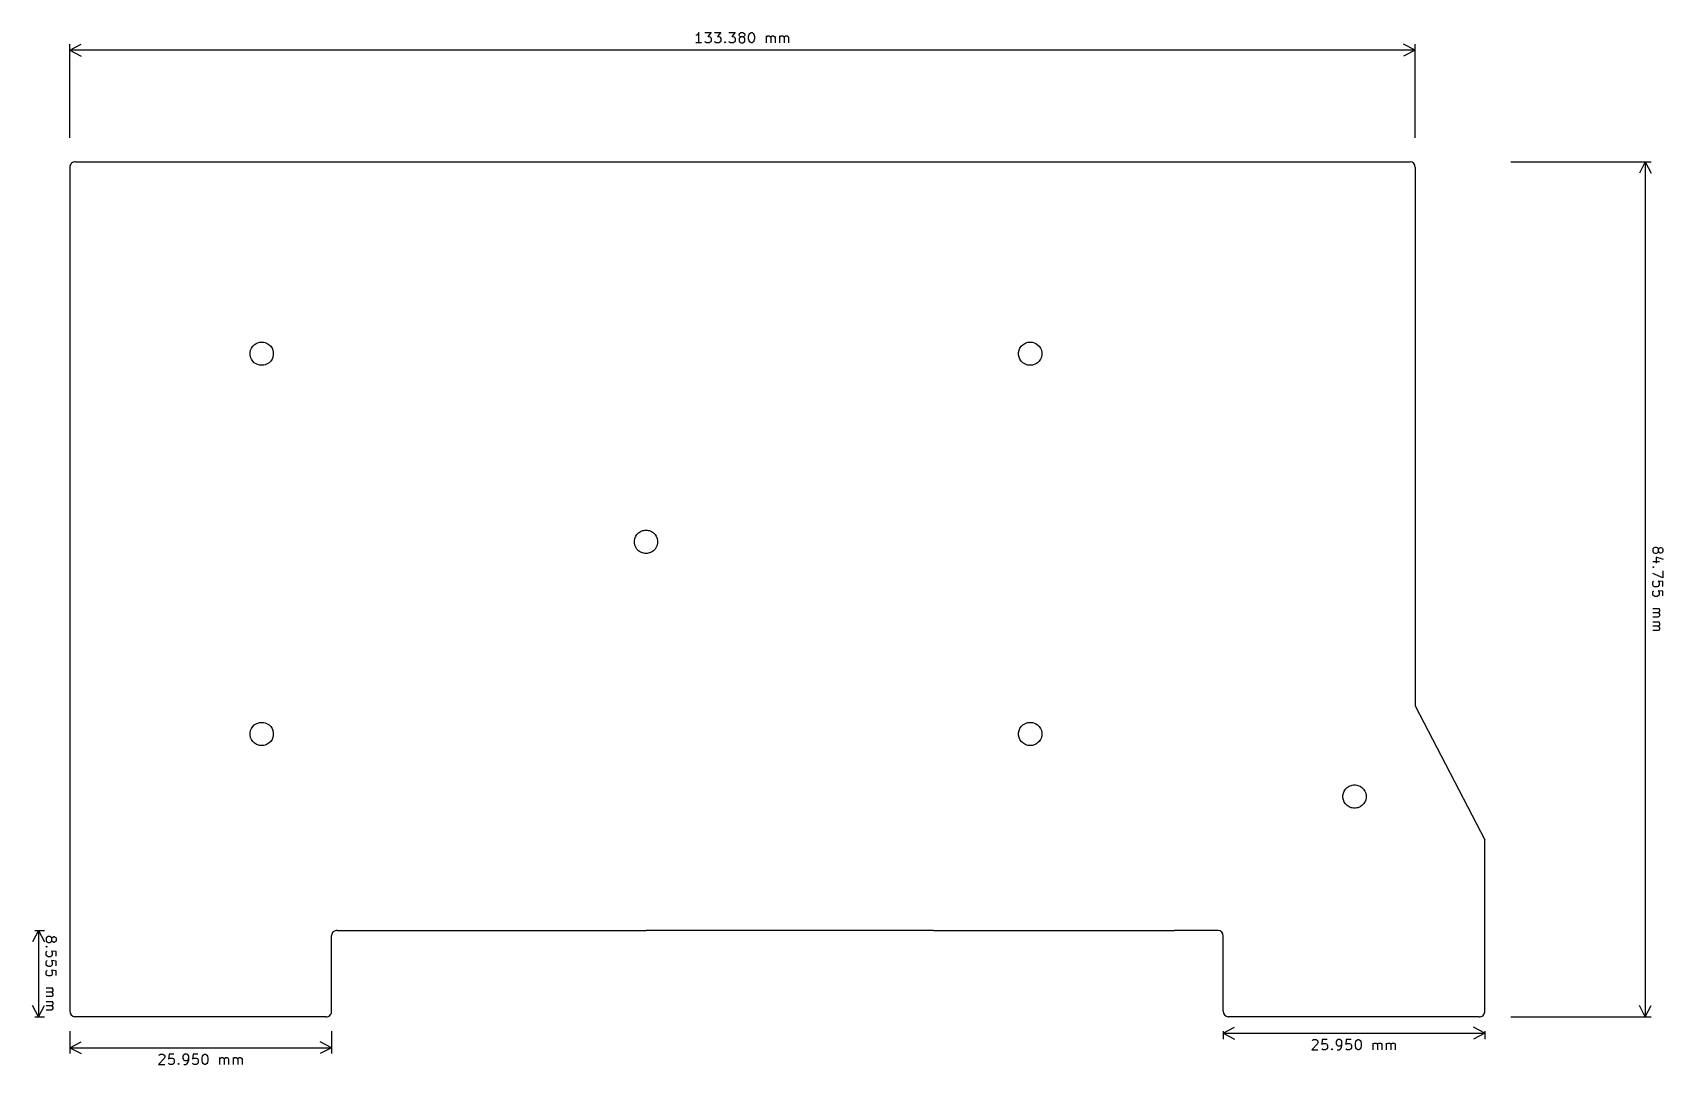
# Model space of a CAD drawing. Extents: x -0.48 to 5.89, y -3.9 to 0.13.
import ezdxf

# ---------------------------------------------------------------- set-up
doc = ezdxf.new("R2010")
doc.units = 0
doc.header["$MEASUREMENT"] = 0
doc.layers.add('BLACK', color=7, linetype='CONTINUOUS')

msp = doc.modelspace()

# ---------------------------------------------------------------- linework, layer by layer
at = {"layer": 'BLACK', "linetype": 'CONTINUOUS'}
for p, q in [((-0.3299, -0.2835), (-0.3299, 0.0814)), ((-0.3299, 0.0583), (-0.2856, 0.0814)), ((2.1176, 0.1177), (2.1138, 0.1158)), ((2.1363, 0.0877), (2.1138, 0.0877)), ((2.1213, 0.1214), (2.1176, 0.1177)), ((2.1251, 0.1271), (2.1213, 0.1214)), ((2.1251, 0.0877), (2.1251, 0.1271)), ((2.1494, 0.1271), (2.1738, 0.1271)), ((2.1513, 0.0896), (2.1494, 0.0915)), ((2.1551, 0.0877), (2.1513, 0.0896)), ((2.1663, 0.0877), (2.1551, 0.0877)), ((2.1738, 0.1271), (2.1607, 0.1121)), ((2.1607, 0.1121), (2.1663, 0.1121)), ((2.1663, 0.1121), (2.1701, 0.1102)), ((2.1701, 0.0896), (2.1663, 0.0877)), ((2.1701, 0.1102), (2.1719, 0.1083)), ((2.1719, 0.0915), (2.1701, 0.0896)), ((2.1719, 0.1083), (2.1738, 0.1046)), ((2.1738, 0.0952), (2.1719, 0.0915)), ((2.1738, 0.1046), (2.1738, 0.0952)), ((2.1869, 0.1271), (2.2113, 0.1271)), ((2.1888, 0.0896), (2.1869, 0.0915)), ((2.1926, 0.0877), (2.1888, 0.0896)), ((2.2038, 0.0877), (2.1926, 0.0877)), ((2.2113, 0.1271), (2.1982, 0.1121)), ((2.1982, 0.1121), (2.2038, 0.1121)), ((2.2038, 0.1121), (2.2076, 0.1102)), ((2.2076, 0.0896), (2.2038, 0.0877)), ((2.2076, 0.1102), (2.2094, 0.1083)), ((2.2094, 0.0915), (2.2076, 0.0896)), ((2.2094, 0.1083), (2.2113, 0.1046)), ((2.2113, 0.0952), (2.2094, 0.0915)), ((2.2113, 0.1046), (2.2113, 0.0952)), ((2.2263, 0.0896), (2.2282, 0.0915)), ((2.2282, 0.0877), (2.2263, 0.0896)), ((2.2282, 0.0915), (2.23, 0.0896)), ((2.2282, 0.0915), (2.2282, 0.0877)), ((2.23, 0.0896), (2.2282, 0.0877)), ((2.2432, 0.1271), (2.2675, 0.1271)), ((2.245, 0.0896), (2.2432, 0.0915)), ((2.2488, 0.0877), (2.245, 0.0896)), ((2.2601, 0.0877), (2.2488, 0.0877)), ((2.2675, 0.1271), (2.2544, 0.1121)), ((2.2544, 0.1121), (2.2601, 0.1121)), ((2.2601, 0.1121), (2.2638, 0.1102)), ((2.2638, 0.0896), (2.2601, 0.0877)), ((2.2638, 0.1102), (2.2657, 0.1083)), ((2.2657, 0.0915), (2.2638, 0.0896)), ((2.2657, 0.1083), (2.2675, 0.1046)), ((2.2675, 0.0952), (2.2657, 0.0915)), ((2.2675, 0.1046), (2.2675, 0.0952)), ((2.2826, 0.1196), (2.2844, 0.1233)), ((2.2826, 0.1177), (2.2826, 0.1196)), ((2.2844, 0.1139), (2.2826, 0.1177)), ((2.2844, 0.1064), (2.2826, 0.1027)), ((2.2826, 0.1027), (2.2826, 0.0952)), ((2.2826, 0.0952), (2.2844, 0.0915)), ((2.2844, 0.1233), (2.2863, 0.1252)), ((2.2863, 0.1121), (2.2844, 0.1139)), ((2.2863, 0.1083), (2.2844, 0.1064)), ((2.2844, 0.0915), (2.2863, 0.0896)), ((2.2863, 0.1252), (2.29, 0.1271)), ((2.29, 0.1102), (2.2863, 0.1121)), ((2.29, 0.1102), (2.2863, 0.1083)), ((2.2863, 0.0896), (2.29, 0.0877)), ((2.29, 0.1271), (2.2975, 0.1271)), ((2.2975, 0.1102), (2.29, 0.1102)), ((2.29, 0.0877), (2.2975, 0.0877)), ((2.2975, 0.1271), (2.3013, 0.1252)), ((2.3013, 0.1121), (2.2975, 0.1102)), ((2.3013, 0.1083), (2.2975, 0.1102)), ((2.2975, 0.0877), (2.3013, 0.0896)), ((2.3013, 0.1252), (2.3032, 0.1233)), ((2.3032, 0.1139), (2.3013, 0.1121)), ((2.3032, 0.1064), (2.3013, 0.1083)), ((2.3013, 0.0896), (2.3032, 0.0915)), ((2.3032, 0.1233), (2.305, 0.1196)), ((2.305, 0.1177), (2.3032, 0.1139)), ((2.305, 0.1027), (2.3032, 0.1064)), ((2.3032, 0.0915), (2.305, 0.0952)), ((2.305, 0.1196), (2.305, 0.1177)), ((2.305, 0.0952), (2.305, 0.1027)), ((2.32, 0.1121), (2.3219, 0.1196)), ((2.32, 0.1027), (2.32, 0.1121)), ((2.3219, 0.0952), (2.32, 0.1027)), ((2.3219, 0.1196), (2.3238, 0.1233)), ((2.3238, 0.0915), (2.3219, 0.0952)), ((2.3238, 0.1233), (2.3257, 0.1252)), ((2.3257, 0.0896), (2.3238, 0.0915)), ((2.3257, 0.1252), (2.3294, 0.1271)), ((2.3294, 0.0877), (2.3257, 0.0896)), ((2.3294, 0.1271), (2.3332, 0.1271)), ((2.3332, 0.0877), (2.3294, 0.0877)), ((2.3332, 0.1271), (2.3369, 0.1252)), ((2.3369, 0.0896), (2.3332, 0.0877)), ((2.3369, 0.1252), (2.3388, 0.1233)), ((2.3388, 0.0915), (2.3369, 0.0896)), ((2.3388, 0.1233), (2.3407, 0.1196)), ((2.3407, 0.0952), (2.3388, 0.0915)), ((2.3407, 0.1196), (2.3425, 0.1121)), ((2.3425, 0.1027), (2.3407, 0.0952)), ((2.3425, 0.1121), (2.3425, 0.1027)), ((2.3894, 0.0877), (2.3894, 0.1139)), ((2.3894, 0.1102), (2.3913, 0.1121)), ((2.3913, 0.1121), (2.395, 0.1139)), ((2.395, 0.1139), (2.4007, 0.1139)), ((2.4007, 0.1139), (2.4044, 0.1121)), ((2.4044, 0.1121), (2.4063, 0.1083)), ((2.4063, 0.1083), (2.4082, 0.1121)), ((2.4063, 0.1083), (2.4063, 0.0877)), ((2.4082, 0.1121), (2.4119, 0.1139)), ((2.4119, 0.1139), (2.4175, 0.1139)), ((2.4175, 0.1139), (2.4213, 0.1121)), ((2.4213, 0.1121), (2.4232, 0.1083)), ((2.4232, 0.1083), (2.4232, 0.0877)), ((2.4419, 0.0877), (2.4419, 0.1139)), ((2.4419, 0.1102), (2.4438, 0.1121)), ((2.4438, 0.1121), (2.4475, 0.1139)), ((2.4475, 0.1139), (2.4531, 0.1139)), ((2.4531, 0.1139), (2.4569, 0.1121)), ((2.4569, 0.1121), (2.4588, 0.1083)), ((2.4588, 0.1083), (2.4606, 0.1121)), ((2.4588, 0.1083), (2.4588, 0.0877)), ((2.4606, 0.1121), (2.4644, 0.1139)), ((2.4644, 0.1139), (2.47, 0.1139)), ((2.47, 0.1139), (2.4738, 0.1121)), ((2.4738, 0.1121), (2.4756, 0.1083)), ((2.4756, 0.1083), (2.4756, 0.0877)), ((4.9213, 0.0583), (4.8769, 0.0814)), ((4.9213, -0.2835), (4.9213, 0.0814)), ((4.9213, 0.0583), (-0.3299, 0.0583)), ((-0.3299, 0.0583), (-0.2856, 0.0352)), ((4.9213, 0.0583), (4.8769, 0.0352)), ((-0.3079, -0.377), (4.902, -0.377)), ((5.2949, -0.377), (5.8432, -0.377)), ((5.8201, -0.377), (5.797, -0.4213)), ((5.8201, -0.377), (5.8201, -3.7138)), ((5.8201, -0.377), (5.8432, -0.4213)), ((-0.3297, -0.3967), (-0.3297, -3.6919)), ((4.9215, -0.3988), (4.9215, -2.5)), ((0.4061, -1.0824), (0.4105, -1.0815)), ((0.4105, -1.0815), (0.4148, -1.0807)), ((0.4148, -1.0807), (0.4238, -1.0807)), ((0.4238, -1.0807), (0.4281, -1.0815)), ((0.4281, -1.0815), (0.4325, -1.0824)), ((3.4061, -1.0824), (3.4104, -1.0815)), ((3.4104, -1.0815), (3.4148, -1.0807)), ((3.4148, -1.0807), (3.4238, -1.0807)), ((3.4238, -1.0807), (3.4281, -1.0815)), ((3.4281, -1.0815), (3.4325, -1.0824)), ((0.374, -1.1215), (0.3757, -1.1128)), ((0.374, -1.1304), (0.374, -1.1215)), ((0.3757, -1.1392), (0.374, -1.1304)), ((0.3757, -1.1128), (0.3791, -1.1045)), ((0.3791, -1.1475), (0.3757, -1.1392)), ((0.3791, -1.1045), (0.3841, -1.0971)), ((0.3841, -1.0971), (0.3904, -1.0908)), ((0.3904, -1.0908), (0.3978, -1.0858)), ((0.3978, -1.0858), (0.4061, -1.0824)), ((0.4325, -1.0824), (0.4408, -1.0858)), ((0.4408, -1.0858), (0.4482, -1.0908)), ((0.4482, -1.0908), (0.4545, -1.0971)), ((0.4545, -1.0971), (0.4594, -1.1045)), ((0.4594, -1.1045), (0.4629, -1.1128)), ((0.4629, -1.1392), (0.4594, -1.1475)), ((0.4629, -1.1128), (0.4646, -1.1215)), ((0.4646, -1.1304), (0.4629, -1.1392)), ((0.4646, -1.1215), (0.4646, -1.1304)), ((3.374, -1.1215), (3.3757, -1.1128)), ((3.374, -1.1304), (3.374, -1.1215)), ((3.3757, -1.1392), (3.374, -1.1304)), ((3.3757, -1.1128), (3.3791, -1.1045)), ((3.3791, -1.1475), (3.3757, -1.1392)), ((3.3791, -1.1045), (3.3841, -1.0971)), ((3.3841, -1.0971), (3.3904, -1.0908)), ((3.3904, -1.0908), (3.3978, -1.0858)), ((3.3978, -1.0858), (3.4061, -1.0824)), ((3.4325, -1.0824), (3.4408, -1.0858)), ((3.4408, -1.0858), (3.4482, -1.0908)), ((3.4482, -1.0908), (3.4545, -1.0971)), ((3.4545, -1.0971), (3.4594, -1.1045)), ((3.4594, -1.1045), (3.4629, -1.1128)), ((3.4629, -1.1392), (3.4594, -1.1475)), ((3.4629, -1.1128), (3.4646, -1.1215)), ((3.4646, -1.1304), (3.4629, -1.1392)), ((3.4646, -1.1215), (3.4646, -1.1304)), ((0.3841, -1.1549), (0.3791, -1.1475)), ((0.3904, -1.1612), (0.3841, -1.1549)), ((0.3978, -1.1661), (0.3904, -1.1612)), ((0.4061, -1.1696), (0.3978, -1.1661)), ((0.4105, -1.1704), (0.4061, -1.1696)), ((0.4148, -1.1713), (0.4105, -1.1704)), ((0.4238, -1.1713), (0.4148, -1.1713)), ((0.4281, -1.1704), (0.4238, -1.1713)), ((0.4325, -1.1696), (0.4281, -1.1704)), ((0.4408, -1.1661), (0.4325, -1.1696)), ((0.4482, -1.1612), (0.4408, -1.1661)), ((0.4545, -1.1549), (0.4482, -1.1612)), ((0.4594, -1.1475), (0.4545, -1.1549)), ((3.3841, -1.1549), (3.3791, -1.1475)), ((3.3904, -1.1612), (3.3841, -1.1549)), ((3.3978, -1.1661), (3.3904, -1.1612)), ((3.4061, -1.1696), (3.3978, -1.1661)), ((3.4104, -1.1704), (3.4061, -1.1696)), ((3.4148, -1.1713), (3.4104, -1.1704)), ((3.4238, -1.1713), (3.4148, -1.1713)), ((3.4281, -1.1704), (3.4238, -1.1713)), ((3.4325, -1.1696), (3.4281, -1.1704)), ((3.4408, -1.1661), (3.4325, -1.1696)), ((3.4482, -1.1612), (3.4408, -1.1661)), ((3.4545, -1.1549), (3.4482, -1.1612)), ((3.4594, -1.1475), (3.4545, -1.1549)), ((1.8757, -1.847), (1.8791, -1.8388)), ((1.8791, -1.8388), (1.8841, -1.8314)), ((1.8841, -1.8314), (1.8904, -1.825)), ((1.8904, -1.825), (1.8978, -1.8201)), ((1.8978, -1.8201), (1.9061, -1.8167)), ((1.9061, -1.8167), (1.9104, -1.8158)), ((1.9104, -1.8158), (1.9148, -1.8149)), ((1.9148, -1.8149), (1.9238, -1.8149)), ((1.9238, -1.8149), (1.9281, -1.8158)), ((1.9281, -1.8158), (1.9325, -1.8167)), ((1.9325, -1.8167), (1.9408, -1.8201)), ((1.9408, -1.8201), (1.9482, -1.825)), ((1.9482, -1.825), (1.9545, -1.8314)), ((1.9545, -1.8314), (1.9594, -1.8388)), ((1.9594, -1.8388), (1.9629, -1.847)), ((1.874, -1.8558), (1.8757, -1.847)), ((1.874, -1.8647), (1.874, -1.8558)), ((1.8757, -1.8735), (1.874, -1.8647)), ((1.8791, -1.8817), (1.8757, -1.8735)), ((1.8841, -1.8891), (1.8791, -1.8817)), ((1.8904, -1.8954), (1.8841, -1.8891)), ((1.8978, -1.9004), (1.8904, -1.8954)), ((1.9061, -1.9038), (1.8978, -1.9004)), ((1.9104, -1.9047), (1.9061, -1.9038)), ((1.9148, -1.9056), (1.9104, -1.9047)), ((1.9238, -1.9056), (1.9148, -1.9056)), ((1.9281, -1.9047), (1.9238, -1.9056)), ((1.9325, -1.9038), (1.9281, -1.9047)), ((1.9408, -1.9004), (1.9325, -1.9038)), ((1.9482, -1.8954), (1.9408, -1.9004)), ((1.9545, -1.8891), (1.9482, -1.8954)), ((1.9594, -1.8817), (1.9545, -1.8891)), ((1.9629, -1.8735), (1.9594, -1.8817)), ((1.9629, -1.847), (1.9646, -1.8558)), ((1.9646, -1.8647), (1.9629, -1.8735)), ((1.9646, -1.8558), (1.9646, -1.8647)), ((5.8514, -1.886), (5.8495, -1.8898)), ((5.8495, -1.8898), (5.8495, -1.8973)), ((5.8495, -1.8973), (5.8514, -1.901)), ((5.8533, -1.8841), (5.8514, -1.886)), ((5.8514, -1.901), (5.8533, -1.9029)), ((5.857, -1.8823), (5.8533, -1.8841)), ((5.8533, -1.9029), (5.857, -1.9048)), ((5.8645, -1.8823), (5.857, -1.8823)), ((5.857, -1.9048), (5.8645, -1.9048)), ((5.8683, -1.8841), (5.8645, -1.8823)), ((5.8645, -1.9048), (5.8683, -1.9029)), ((5.8701, -1.886), (5.8683, -1.8841)), ((5.8683, -1.9029), (5.8701, -1.901)), ((5.872, -1.8898), (5.8701, -1.886)), ((5.8701, -1.901), (5.872, -1.8973)), ((5.872, -1.8898), (5.8739, -1.886)), ((5.872, -1.8973), (5.872, -1.8898)), ((5.8739, -1.901), (5.872, -1.8973)), ((5.8739, -1.886), (5.8758, -1.8841)), ((5.8758, -1.9029), (5.8739, -1.901)), ((5.8758, -1.8841), (5.8795, -1.8823)), ((5.8795, -1.9048), (5.8758, -1.9029)), ((5.8795, -1.8823), (5.8814, -1.8823)), ((5.8814, -1.9048), (5.8795, -1.9048)), ((5.8814, -1.8823), (5.8851, -1.8841)), ((5.8851, -1.9029), (5.8814, -1.9048)), ((5.8851, -1.8841), (5.887, -1.886)), ((5.887, -1.901), (5.8851, -1.9029)), ((5.887, -1.886), (5.8889, -1.8898)), ((5.8889, -1.8973), (5.887, -1.901)), ((5.8889, -1.8898), (5.8889, -1.8973)), ((5.8758, -1.9385), (5.8495, -1.9385)), ((5.8495, -1.9591), (5.8514, -1.9573)), ((5.8514, -1.961), (5.8495, -1.9591)), ((5.8533, -1.9591), (5.8495, -1.9591)), ((5.8514, -1.9573), (5.8533, -1.9591)), ((5.8533, -1.9591), (5.8514, -1.961)), ((5.8908, -1.9291), (5.8626, -1.9198)), ((5.8626, -1.9198), (5.8626, -1.9441)), ((5.8889, -2.0004), (5.8495, -1.9835)), ((5.8495, -2.0191), (5.8514, -2.0154)), ((5.8495, -2.0285), (5.8495, -2.0191)), ((5.8514, -2.0322), (5.8495, -2.0285)), ((5.8514, -2.0154), (5.8533, -2.0135)), ((5.8533, -2.0341), (5.8514, -2.0322)), ((5.857, -2.036), (5.8533, -2.0341)), ((5.8664, -2.036), (5.857, -2.036)), ((5.8701, -2.0341), (5.8664, -2.036)), ((5.8889, -2.0154), (5.8701, -2.0135)), ((5.8701, -2.0135), (5.872, -2.0154)), ((5.872, -2.0322), (5.8701, -2.0341)), ((5.872, -2.0154), (5.8739, -2.0191)), ((5.8739, -2.0285), (5.872, -2.0322)), ((5.8739, -2.0191), (5.8739, -2.0285)), ((5.8889, -1.9741), (5.8889, -2.0004)), ((5.8889, -2.0341), (5.8889, -2.0154)), ((5.8495, -2.0566), (5.8514, -2.0529)), ((5.8495, -2.066), (5.8495, -2.0566)), ((5.8514, -2.0697), (5.8495, -2.066)), ((5.8514, -2.0529), (5.8533, -2.051)), ((5.8533, -2.0716), (5.8514, -2.0697)), ((5.857, -2.0735), (5.8533, -2.0716)), ((5.8664, -2.0735), (5.857, -2.0735)), ((5.8701, -2.0716), (5.8664, -2.0735)), ((5.8889, -2.0529), (5.8701, -2.051)), ((5.8701, -2.051), (5.872, -2.0529)), ((5.872, -2.0697), (5.8701, -2.0716)), ((5.872, -2.0529), (5.8739, -2.0566)), ((5.8739, -2.066), (5.872, -2.0697)), ((5.8739, -2.0566), (5.8739, -2.066)), ((5.8889, -2.0716), (5.8889, -2.0529)), ((5.8495, -2.1204), (5.8758, -2.1204)), ((5.8701, -2.1372), (5.8495, -2.1372)), ((5.8701, -2.1541), (5.8495, -2.1541)), ((5.8739, -2.1354), (5.8701, -2.1372)), ((5.8701, -2.1372), (5.8739, -2.1391)), ((5.8739, -2.1522), (5.8701, -2.1541)), ((5.872, -2.1204), (5.8739, -2.1222)), ((5.8739, -2.1222), (5.8758, -2.126)), ((5.8758, -2.1316), (5.8739, -2.1354)), ((5.8739, -2.1391), (5.8758, -2.1429)), ((5.8758, -2.1485), (5.8739, -2.1522)), ((5.8758, -2.126), (5.8758, -2.1316)), ((5.8758, -2.1429), (5.8758, -2.1485)), ((5.8495, -2.1729), (5.8758, -2.1729)), ((5.8701, -2.1897), (5.8495, -2.1897)), ((5.8701, -2.2066), (5.8495, -2.2066)), ((5.8739, -2.1879), (5.8701, -2.1897)), ((5.8701, -2.1897), (5.8739, -2.1916)), ((5.8739, -2.2047), (5.8701, -2.2066)), ((5.872, -2.1729), (5.8739, -2.1747)), ((5.8739, -2.1747), (5.8758, -2.1785)), ((5.8758, -2.1841), (5.8739, -2.1879)), ((5.8739, -2.1916), (5.8758, -2.1954)), ((5.8758, -2.201), (5.8739, -2.2047)), ((5.8758, -2.1785), (5.8758, -2.1841)), ((5.8758, -2.1954), (5.8758, -2.201)), ((4.9215, -2.5), (5.1937, -3.0228)), ((0.374, -2.6058), (0.3757, -2.597)), ((0.374, -2.6147), (0.374, -2.6058)), ((0.3757, -2.597), (0.3791, -2.5888)), ((0.3791, -2.5888), (0.3841, -2.5814)), ((0.3841, -2.5814), (0.3904, -2.575)), ((0.3904, -2.575), (0.3978, -2.5701)), ((0.3978, -2.5701), (0.4061, -2.5667)), ((0.4061, -2.5667), (0.4105, -2.5658)), ((0.4105, -2.5658), (0.4148, -2.5649)), ((0.4148, -2.5649), (0.4238, -2.5649)), ((0.4238, -2.5649), (0.4281, -2.5658)), ((0.4281, -2.5658), (0.4325, -2.5667)), ((0.4325, -2.5667), (0.4408, -2.5701)), ((0.4408, -2.5701), (0.4482, -2.575)), ((0.4482, -2.575), (0.4545, -2.5814)), ((0.4545, -2.5814), (0.4594, -2.5888)), ((0.4594, -2.5888), (0.4629, -2.597)), ((0.4629, -2.597), (0.4646, -2.6058)), ((0.4646, -2.6058), (0.4646, -2.6147)), ((3.374, -2.6058), (3.3757, -2.597)), ((3.374, -2.6147), (3.374, -2.6058)), ((3.3757, -2.597), (3.3791, -2.5888)), ((3.3791, -2.5888), (3.3841, -2.5814)), ((3.3841, -2.5814), (3.3904, -2.575)), ((3.3904, -2.575), (3.3978, -2.5701)), ((3.3978, -2.5701), (3.4061, -2.5667)), ((3.4061, -2.5667), (3.4104, -2.5658)), ((3.4104, -2.5658), (3.4148, -2.5649)), ((3.4148, -2.5649), (3.4238, -2.5649)), ((3.4238, -2.5649), (3.4281, -2.5658)), ((3.4281, -2.5658), (3.4325, -2.5667)), ((3.4325, -2.5667), (3.4408, -2.5701)), ((3.4408, -2.5701), (3.4482, -2.575)), ((3.4482, -2.575), (3.4545, -2.5814)), ((3.4545, -2.5814), (3.4594, -2.5888)), ((3.4594, -2.5888), (3.4629, -2.597)), ((3.4629, -2.597), (3.4646, -2.6058)), ((3.4646, -2.6058), (3.4646, -2.6147)), ((0.3757, -2.6235), (0.374, -2.6147)), ((0.3791, -2.6317), (0.3757, -2.6235)), ((0.3841, -2.6391), (0.3791, -2.6317)), ((0.3904, -2.6454), (0.3841, -2.6391)), ((0.3978, -2.6504), (0.3904, -2.6454)), ((0.4061, -2.6538), (0.3978, -2.6504)), ((0.4105, -2.6547), (0.4061, -2.6538)), ((0.4148, -2.6555), (0.4105, -2.6547)), ((0.4238, -2.6555), (0.4148, -2.6555)), ((0.4281, -2.6547), (0.4238, -2.6555)), ((0.4325, -2.6538), (0.4281, -2.6547)), ((0.4408, -2.6504), (0.4325, -2.6538)), ((0.4482, -2.6454), (0.4408, -2.6504)), ((0.4545, -2.6391), (0.4482, -2.6454)), ((0.4594, -2.6317), (0.4545, -2.6391)), ((0.4629, -2.6235), (0.4594, -2.6317)), ((0.4646, -2.6147), (0.4629, -2.6235)), ((3.3757, -2.6235), (3.374, -2.6147)), ((3.3791, -2.6317), (3.3757, -2.6235)), ((3.3841, -2.6391), (3.3791, -2.6317)), ((3.3904, -2.6454), (3.3841, -2.6391)), ((3.3978, -2.6504), (3.3904, -2.6454)), ((3.4061, -2.6538), (3.3978, -2.6504)), ((3.4104, -2.6547), (3.4061, -2.6538)), ((3.4148, -2.6555), (3.4104, -2.6547)), ((3.4238, -2.6555), (3.4148, -2.6555)), ((3.4281, -2.6547), (3.4238, -2.6555)), ((3.4325, -2.6538), (3.4281, -2.6547)), ((3.4408, -2.6504), (3.4325, -2.6538)), ((3.4482, -2.6454), (3.4408, -2.6504)), ((3.4545, -2.6391), (3.4482, -2.6454)), ((3.4594, -2.6317), (3.4545, -2.6391)), ((3.4629, -2.6235), (3.4594, -2.6317)), ((3.4646, -2.6147), (3.4629, -2.6235)), ((4.6397, -2.8499), (4.6415, -2.8411)), ((4.6397, -2.8588), (4.6397, -2.8499)), ((4.6415, -2.8676), (4.6397, -2.8588)), ((4.6415, -2.8411), (4.6449, -2.8329)), ((4.6449, -2.8329), (4.6498, -2.8254)), ((4.6498, -2.8254), (4.6562, -2.8191)), ((4.6562, -2.8191), (4.6636, -2.8142)), ((4.6636, -2.8142), (4.6718, -2.8108)), ((4.6718, -2.8108), (4.6762, -2.8099)), ((4.6762, -2.8099), (4.6806, -2.809)), ((4.6806, -2.809), (4.6895, -2.809)), ((4.6895, -2.809), (4.6939, -2.8099)), ((4.6939, -2.8099), (4.6983, -2.8108)), ((4.6983, -2.8108), (4.7065, -2.8142)), ((4.7065, -2.8142), (4.7139, -2.8191)), ((4.7139, -2.8191), (4.7202, -2.8254)), ((4.7202, -2.8254), (4.7252, -2.8329)), ((4.7252, -2.8329), (4.7286, -2.8411)), ((4.7286, -2.8411), (4.7303, -2.8499)), ((4.7303, -2.8588), (4.7286, -2.8676)), ((4.7303, -2.8499), (4.7303, -2.8588)), ((4.6449, -2.8758), (4.6415, -2.8676)), ((4.6498, -2.8832), (4.6449, -2.8758)), ((4.6562, -2.8895), (4.6498, -2.8832)), ((4.6636, -2.8945), (4.6562, -2.8895)), ((4.6718, -2.8979), (4.6636, -2.8945)), ((4.6762, -2.8988), (4.6718, -2.8979)), ((4.6806, -2.8996), (4.6762, -2.8988)), ((4.6895, -2.8996), (4.6806, -2.8996)), ((4.6939, -2.8988), (4.6895, -2.8996)), ((4.6983, -2.8979), (4.6939, -2.8988)), ((4.7065, -2.8945), (4.6983, -2.8979)), ((4.7139, -2.8895), (4.7065, -2.8945)), ((4.7202, -2.8832), (4.7139, -2.8895)), ((4.7252, -2.8758), (4.7202, -2.8832)), ((4.7286, -2.8676), (4.7252, -2.8758)), ((5.1937, -3.6943), (5.1937, -3.0228)), ((-0.452, -3.377), (-0.4751, -3.4213)), ((-0.4669, -3.377), (-0.4289, -3.377)), ((-0.452, -3.377), (-0.452, -3.7138)), ((-0.452, -3.377), (-0.4289, -3.4213)), ((-0.4207, -3.4048), (-0.4225, -3.4085)), ((-0.4225, -3.4085), (-0.4225, -3.416)), ((-0.4225, -3.416), (-0.4207, -3.4198)), ((-0.4188, -3.4029), (-0.4207, -3.4048)), ((-0.4207, -3.4198), (-0.4188, -3.4216)), ((-0.415, -3.401), (-0.4188, -3.4029)), ((-0.4188, -3.4216), (-0.415, -3.4235)), ((-0.4075, -3.401), (-0.415, -3.401)), ((-0.415, -3.4235), (-0.4075, -3.4235)), ((-0.4038, -3.4029), (-0.4075, -3.401)), ((-0.4075, -3.4235), (-0.4038, -3.4216)), ((-0.4019, -3.4048), (-0.4038, -3.4029)), ((-0.4038, -3.4216), (-0.4019, -3.4198)), ((-0.4, -3.4085), (-0.4019, -3.4048)), ((-0.4019, -3.4198), (-0.4, -3.416)), ((-0.4, -3.4085), (-0.3982, -3.4048)), ((-0.4, -3.416), (-0.4, -3.4085)), ((-0.3982, -3.4198), (-0.4, -3.416)), ((-0.3982, -3.4048), (-0.3963, -3.4029)), ((-0.3963, -3.4216), (-0.3982, -3.4198)), ((-0.3963, -3.4029), (-0.3925, -3.401)), ((-0.3925, -3.4235), (-0.3963, -3.4216)), ((-0.3925, -3.401), (-0.3907, -3.401)), ((-0.3907, -3.4235), (-0.3925, -3.4235)), ((-0.3907, -3.401), (-0.3869, -3.4029)), ((-0.3869, -3.4216), (-0.3907, -3.4235)), ((-0.3869, -3.4029), (-0.385, -3.4048)), ((-0.385, -3.4198), (-0.3869, -3.4216)), ((-0.385, -3.4048), (-0.3832, -3.4085)), ((-0.3832, -3.416), (-0.385, -3.4198)), ((-0.3832, -3.4085), (-0.3832, -3.416)), ((0.6919, -3.6943), (0.6919, -3.3965)), ((0.7142, -3.377), (1.9203, -3.377)), ((3.0416, -3.377), (1.9203, -3.377)), ((3.0416, -3.377), (3.9828, -3.377)), ((4.1526, -3.377), (3.9828, -3.377)), ((4.172, -3.6919), (4.172, -3.3988)), ((-0.4225, -3.4404), (-0.4207, -3.4385)), ((-0.4207, -3.4423), (-0.4225, -3.4404)), ((-0.4188, -3.4404), (-0.4225, -3.4404)), ((-0.4225, -3.4629), (-0.4207, -3.4591)), ((-0.4225, -3.4723), (-0.4225, -3.4629)), ((-0.4207, -3.476), (-0.4225, -3.4723)), ((-0.4225, -3.5004), (-0.4207, -3.4966)), ((-0.4225, -3.5097), (-0.4225, -3.5004)), ((-0.4207, -3.4385), (-0.4188, -3.4404)), ((-0.4188, -3.4404), (-0.4207, -3.4423)), ((-0.4207, -3.4591), (-0.4188, -3.4573)), ((-0.4188, -3.4779), (-0.4207, -3.476)), ((-0.4207, -3.4966), (-0.4188, -3.4948)), ((-0.415, -3.4798), (-0.4188, -3.4779)), ((-0.4057, -3.4798), (-0.415, -3.4798)), ((-0.4019, -3.4779), (-0.4057, -3.4798)), ((-0.3832, -3.4591), (-0.4019, -3.4573)), ((-0.4019, -3.4573), (-0.4, -3.4591)), ((-0.4, -3.476), (-0.4019, -3.4779)), ((-0.3832, -3.4966), (-0.4019, -3.4948)), ((-0.4019, -3.4948), (-0.4, -3.4966)), ((-0.4, -3.4591), (-0.3982, -3.4629)), ((-0.3982, -3.4723), (-0.4, -3.476)), ((-0.4, -3.4966), (-0.3982, -3.5004)), ((-0.3982, -3.4629), (-0.3982, -3.4723)), ((-0.3982, -3.5004), (-0.3982, -3.5097)), ((-0.3832, -3.4779), (-0.3832, -3.4591)), ((-0.3832, -3.5154), (-0.3832, -3.4966)), ((-0.4207, -3.5135), (-0.4225, -3.5097)), ((-0.4225, -3.5379), (-0.4207, -3.5341)), ((-0.4225, -3.5473), (-0.4225, -3.5379)), ((-0.4207, -3.551), (-0.4225, -3.5473)), ((-0.4188, -3.5154), (-0.4207, -3.5135)), ((-0.4207, -3.5341), (-0.4188, -3.5322)), ((-0.4188, -3.5529), (-0.4207, -3.551)), ((-0.415, -3.5173), (-0.4188, -3.5154)), ((-0.415, -3.5547), (-0.4188, -3.5529)), ((-0.4057, -3.5173), (-0.415, -3.5173)), ((-0.4057, -3.5547), (-0.415, -3.5547)), ((-0.4019, -3.5154), (-0.4057, -3.5173)), ((-0.4019, -3.5529), (-0.4057, -3.5547)), ((-0.4, -3.5135), (-0.4019, -3.5154)), ((-0.3832, -3.5341), (-0.4019, -3.5322)), ((-0.4019, -3.5322), (-0.4, -3.5341)), ((-0.4, -3.551), (-0.4019, -3.5529)), ((-0.3982, -3.5097), (-0.4, -3.5135)), ((-0.4, -3.5341), (-0.3982, -3.5379)), ((-0.3982, -3.5473), (-0.4, -3.551)), ((-0.3982, -3.5379), (-0.3982, -3.5473)), ((-0.3832, -3.5529), (-0.3832, -3.5341)), ((-0.4225, -3.6016), (-0.3963, -3.6016)), ((-0.4019, -3.6185), (-0.4225, -3.6185)), ((-0.3982, -3.6166), (-0.4019, -3.6185)), ((-0.4019, -3.6185), (-0.3982, -3.6204)), ((-0.4, -3.6016), (-0.3982, -3.6035)), ((-0.3982, -3.6035), (-0.3963, -3.6072)), ((-0.3963, -3.6129), (-0.3982, -3.6166)), ((-0.3982, -3.6204), (-0.3963, -3.6241)), ((-0.3963, -3.6072), (-0.3963, -3.6129)), ((-0.3963, -3.6241), (-0.3963, -3.6297)), ((-0.452, -3.7138), (-0.4751, -3.6694)), ((-0.452, -3.7138), (-0.4289, -3.6694)), ((-0.4019, -3.6354), (-0.4225, -3.6354)), ((-0.4225, -3.6541), (-0.3963, -3.6541)), ((-0.4019, -3.671), (-0.4225, -3.671)), ((-0.4019, -3.6879), (-0.4225, -3.6879)), ((-0.3982, -3.6335), (-0.4019, -3.6354)), ((-0.3982, -3.6691), (-0.4019, -3.671)), ((-0.4019, -3.671), (-0.3982, -3.6729)), ((-0.3982, -3.686), (-0.4019, -3.6879)), ((-0.4, -3.6541), (-0.3982, -3.656)), ((-0.3963, -3.6297), (-0.3982, -3.6335)), ((-0.3982, -3.656), (-0.3963, -3.6597)), ((-0.3963, -3.6654), (-0.3982, -3.6691)), ((-0.3982, -3.6729), (-0.3963, -3.6766)), ((-0.3963, -3.6822), (-0.3982, -3.686)), ((-0.3963, -3.6597), (-0.3963, -3.6654)), ((-0.3963, -3.6766), (-0.3963, -3.6822)), ((5.8201, -3.7138), (5.797, -3.6694)), ((5.8201, -3.7138), (5.8432, -3.6694)), ((-0.4669, -3.7138), (-0.4289, -3.7138)), ((0.6701, -3.7138), (-0.3102, -3.7138)), ((4.172, -3.7776), (4.2164, -3.7545)), ((5.1719, -3.7138), (4.1915, -3.7138)), ((5.1937, -3.7776), (5.1494, -3.7545)), ((5.2949, -3.7138), (5.8432, -3.7138)), ((-0.3297, -3.7707), (-0.3297, -3.8577)), ((-0.3297, -3.8346), (-0.2854, -3.8116)), ((0.6919, -3.8346), (0.6476, -3.8116)), ((0.6919, -3.7707), (0.6919, -3.8577)), ((4.172, -3.7707), (4.172, -3.8007)), ((4.172, -3.7776), (5.1937, -3.7776)), ((4.172, -3.7776), (4.2164, -3.8007)), ((4.5198, -3.807), (4.5216, -3.8051)), ((4.5216, -3.8051), (4.5254, -3.8032)), ((4.5254, -3.8032), (4.5348, -3.8032)), ((4.5348, -3.8032), (4.5385, -3.8051)), ((4.5385, -3.8051), (4.5404, -3.807)), ((4.5404, -3.807), (4.5423, -3.8107)), ((4.5423, -3.8145), (4.5404, -3.8201)), ((4.5423, -3.8107), (4.5423, -3.8145)), ((4.5591, -3.8032), (4.5573, -3.822)), ((4.5779, -3.8032), (4.5591, -3.8032)), ((4.5591, -3.8201), (4.5629, -3.8182)), ((4.5629, -3.8182), (4.5723, -3.8182)), ((4.5723, -3.8182), (4.576, -3.8201)), ((4.6154, -3.807), (4.6135, -3.8107)), ((4.6135, -3.8107), (4.6135, -3.8201)), ((4.6173, -3.8051), (4.6154, -3.807)), ((4.621, -3.8032), (4.6173, -3.8051)), ((4.6285, -3.8032), (4.621, -3.8032)), ((4.6323, -3.8051), (4.6285, -3.8032)), ((4.6341, -3.807), (4.6323, -3.8051)), ((4.636, -3.8107), (4.6341, -3.807)), ((4.636, -3.8257), (4.636, -3.8107)), ((4.6529, -3.8032), (4.651, -3.822)), ((4.6716, -3.8032), (4.6529, -3.8032)), ((4.6529, -3.8201), (4.6566, -3.8182)), ((4.6566, -3.8182), (4.666, -3.8182)), ((4.666, -3.8182), (4.6697, -3.8201)), ((4.6885, -3.8182), (4.6904, -3.8107)), ((4.6885, -3.8276), (4.6885, -3.8182)), ((4.6904, -3.8107), (4.6922, -3.807)), ((4.6922, -3.807), (4.6941, -3.8051)), ((4.6941, -3.8051), (4.6979, -3.8032)), ((4.6979, -3.8032), (4.7016, -3.8032)), ((4.7016, -3.8032), (4.7054, -3.8051)), ((4.7054, -3.8051), (4.7073, -3.807)), ((4.7073, -3.807), (4.7091, -3.8107)), ((4.7091, -3.8107), (4.711, -3.8182)), ((4.711, -3.8182), (4.711, -3.8276)), ((4.7579, -3.8426), (4.7579, -3.8164)), ((4.7579, -3.8201), (4.7597, -3.8182)), ((4.7597, -3.8182), (4.7635, -3.8164)), ((4.7635, -3.8164), (4.7691, -3.8164)), ((4.7691, -3.8164), (4.7729, -3.8182)), ((4.7729, -3.8182), (4.7747, -3.822)), ((4.7747, -3.822), (4.7766, -3.8182)), ((4.7766, -3.8182), (4.7804, -3.8164)), ((4.7804, -3.8164), (4.786, -3.8164)), ((4.786, -3.8164), (4.7897, -3.8182)), ((4.7897, -3.8182), (4.7916, -3.822)), ((4.8104, -3.8426), (4.8104, -3.8164)), ((4.8104, -3.8201), (4.8122, -3.8182)), ((4.8122, -3.8182), (4.816, -3.8164)), ((4.816, -3.8164), (4.8216, -3.8164)), ((4.8216, -3.8164), (4.8254, -3.8182)), ((4.8254, -3.8182), (4.8272, -3.822)), ((4.8272, -3.822), (4.8291, -3.8182)), ((4.8291, -3.8182), (4.8329, -3.8164)), ((4.8329, -3.8164), (4.8385, -3.8164)), ((4.8385, -3.8164), (4.8422, -3.8182)), ((4.8422, -3.8182), (4.8441, -3.822)), ((5.1937, -3.7776), (5.1494, -3.8007)), ((5.1937, -3.7707), (5.1937, -3.8007)), ((-0.3297, -3.8346), (0.6919, -3.8346)), ((-0.3297, -3.8346), (-0.2854, -3.8577)), ((0.0386, -3.8772), (0.0161, -3.8997)), ((0.018, -3.8641), (0.0199, -3.8622)), ((0.0199, -3.8622), (0.0236, -3.8603)), ((0.0236, -3.8603), (0.033, -3.8603)), ((0.033, -3.8603), (0.0368, -3.8622)), ((0.0368, -3.8622), (0.0386, -3.8641)), ((0.0386, -3.8641), (0.0405, -3.8678)), ((0.0405, -3.8716), (0.0386, -3.8772)), ((0.0405, -3.8678), (0.0405, -3.8716)), ((0.0574, -3.8603), (0.0555, -3.8791)), ((0.0555, -3.8791), (0.0574, -3.8772)), ((0.0761, -3.8603), (0.0574, -3.8603)), ((0.0574, -3.8772), (0.0611, -3.8753)), ((0.0611, -3.8753), (0.0705, -3.8753)), ((0.0705, -3.8753), (0.0743, -3.8772)), ((0.0743, -3.8772), (0.0761, -3.8791)), ((0.0761, -3.8791), (0.078, -3.8828)), ((0.078, -3.8828), (0.078, -3.8922)), ((0.1136, -3.8641), (0.1117, -3.8678)), ((0.1117, -3.8678), (0.1117, -3.8772)), ((0.1117, -3.8772), (0.1136, -3.8809)), ((0.1155, -3.8622), (0.1136, -3.8641)), ((0.1136, -3.8809), (0.1155, -3.8828)), ((0.1192, -3.8603), (0.1155, -3.8622)), ((0.1155, -3.8828), (0.1192, -3.8847)), ((0.1267, -3.8603), (0.1192, -3.8603)), ((0.1305, -3.8622), (0.1267, -3.8603)), ((0.1267, -3.8847), (0.1305, -3.8828)), ((0.1324, -3.8641), (0.1305, -3.8622)), ((0.1305, -3.8828), (0.1324, -3.8809)), ((0.1342, -3.8678), (0.1324, -3.8641)), ((0.1324, -3.8809), (0.1342, -3.8772)), ((0.1324, -3.8903), (0.1342, -3.8828)), ((0.1342, -3.8828), (0.1342, -3.8678)), ((0.1511, -3.8603), (0.1492, -3.8791)), ((0.1492, -3.8791), (0.1511, -3.8772)), ((0.1699, -3.8603), (0.1511, -3.8603)), ((0.1511, -3.8772), (0.1549, -3.8753)), ((0.1549, -3.8753), (0.1642, -3.8753)), ((0.1642, -3.8753), (0.168, -3.8772)), ((0.168, -3.8772), (0.1699, -3.8791)), ((0.1699, -3.8791), (0.1717, -3.8828)), ((0.1717, -3.8828), (0.1717, -3.8922)), ((0.1867, -3.8753), (0.1886, -3.8678)), ((0.1867, -3.8847), (0.1867, -3.8753)), ((0.1886, -3.8678), (0.1905, -3.8641)), ((0.1905, -3.8641), (0.1924, -3.8622)), ((0.1924, -3.8622), (0.1961, -3.8603)), ((0.1961, -3.8603), (0.1999, -3.8603)), ((0.1999, -3.8603), (0.2036, -3.8622)), ((0.2036, -3.8622), (0.2055, -3.8641)), ((0.2055, -3.8641), (0.2074, -3.8678)), ((0.2074, -3.8678), (0.2092, -3.8753)), ((0.2092, -3.8753), (0.2092, -3.8847)), ((0.2561, -3.8997), (0.2561, -3.8735)), ((0.2561, -3.8772), (0.258, -3.8753)), ((0.258, -3.8753), (0.2617, -3.8735)), ((0.2617, -3.8735), (0.2674, -3.8735)), ((0.2674, -3.8735), (0.2711, -3.8753)), ((0.2711, -3.8753), (0.273, -3.8791)), ((0.273, -3.8791), (0.2748, -3.8753)), ((0.273, -3.8791), (0.273, -3.8997)), ((0.2748, -3.8753), (0.2786, -3.8735)), ((0.2786, -3.8735), (0.2842, -3.8735)), ((0.2842, -3.8735), (0.288, -3.8753)), ((0.288, -3.8753), (0.2898, -3.8791)), ((0.2898, -3.8791), (0.2898, -3.8997)), ((0.3086, -3.8997), (0.3086, -3.8735)), ((0.3086, -3.8772), (0.3105, -3.8753)), ((0.3105, -3.8753), (0.3142, -3.8735)), ((0.3142, -3.8735), (0.3198, -3.8735)), ((0.3198, -3.8735), (0.3236, -3.8753)), ((0.3236, -3.8753), (0.3255, -3.8791)), ((0.3255, -3.8791), (0.3273, -3.8753)), ((0.3255, -3.8791), (0.3255, -3.8997)), ((0.3273, -3.8753), (0.3311, -3.8735)), ((0.3311, -3.8735), (0.3367, -3.8735)), ((0.3367, -3.8735), (0.3405, -3.8753)), ((0.3405, -3.8753), (0.3423, -3.8791)), ((0.3423, -3.8791), (0.3423, -3.8997)), ((0.6919, -3.8346), (0.6476, -3.8577)), ((4.5404, -3.8201), (4.5179, -3.8426)), ((4.5179, -3.8426), (4.5423, -3.8426)), ((4.5573, -3.822), (4.5591, -3.8201)), ((4.5591, -3.8407), (4.5573, -3.8389)), ((4.5629, -3.8426), (4.5591, -3.8407)), ((4.5723, -3.8426), (4.5629, -3.8426)), ((4.576, -3.8407), (4.5723, -3.8426)), ((4.576, -3.8201), (4.5779, -3.822)), ((4.5779, -3.8389), (4.576, -3.8407)), ((4.5779, -3.822), (4.5798, -3.8257)), ((4.5798, -3.8351), (4.5779, -3.8389)), ((4.5798, -3.8257), (4.5798, -3.8351)), ((4.5948, -3.8407), (4.5966, -3.8389)), ((4.5966, -3.8426), (4.5948, -3.8407)), ((4.5966, -3.8389), (4.5985, -3.8407)), ((4.5966, -3.8389), (4.5966, -3.8426)), ((4.5985, -3.8407), (4.5966, -3.8426)), ((4.6135, -3.8201), (4.6154, -3.8239)), ((4.6154, -3.8239), (4.6173, -3.8257)), ((4.6173, -3.8257), (4.621, -3.8276)), ((4.6173, -3.8426), (4.6248, -3.8426)), ((4.621, -3.8276), (4.6285, -3.8276)), ((4.6248, -3.8426), (4.6285, -3.8407)), ((4.6285, -3.8276), (4.6323, -3.8257)), ((4.6285, -3.8407), (4.6304, -3.8389)), ((4.6304, -3.8389), (4.6341, -3.8332)), ((4.6323, -3.8257), (4.6341, -3.8239)), ((4.6341, -3.8239), (4.636, -3.8201)), ((4.6341, -3.8332), (4.636, -3.8257)), ((4.651, -3.822), (4.6529, -3.8201)), ((4.6529, -3.8407), (4.651, -3.8389)), ((4.6566, -3.8426), (4.6529, -3.8407)), ((4.666, -3.8426), (4.6566, -3.8426)), ((4.6697, -3.8407), (4.666, -3.8426)), ((4.6697, -3.8201), (4.6716, -3.822)), ((4.6716, -3.8389), (4.6697, -3.8407)), ((4.6716, -3.822), (4.6735, -3.8257)), ((4.6735, -3.8351), (4.6716, -3.8389)), ((4.6735, -3.8257), (4.6735, -3.8351)), ((4.6904, -3.8351), (4.6885, -3.8276)), ((4.6922, -3.8389), (4.6904, -3.8351)), ((4.6941, -3.8407), (4.6922, -3.8389)), ((4.6979, -3.8426), (4.6941, -3.8407)), ((4.7016, -3.8426), (4.6979, -3.8426)), ((4.7054, -3.8407), (4.7016, -3.8426)), ((4.7073, -3.8389), (4.7054, -3.8407)), ((4.7091, -3.8351), (4.7073, -3.8389)), ((4.711, -3.8276), (4.7091, -3.8351)), ((4.7747, -3.822), (4.7747, -3.8426)), ((4.7916, -3.822), (4.7916, -3.8426)), ((4.8272, -3.822), (4.8272, -3.8426)), ((4.8441, -3.822), (4.8441, -3.8426)), ((0.0161, -3.8997), (0.0405, -3.8997)), ((0.0574, -3.8978), (0.0555, -3.896)), ((0.0611, -3.8997), (0.0574, -3.8978)), ((0.0705, -3.8997), (0.0611, -3.8997)), ((0.0743, -3.8978), (0.0705, -3.8997)), ((0.0761, -3.896), (0.0743, -3.8978)), ((0.078, -3.8922), (0.0761, -3.896)), ((0.093, -3.8978), (0.0949, -3.896)), ((0.0949, -3.8997), (0.093, -3.8978)), ((0.0949, -3.896), (0.0967, -3.8978)), ((0.0949, -3.896), (0.0949, -3.8997)), ((0.0967, -3.8978), (0.0949, -3.8997)), ((0.1155, -3.8997), (0.123, -3.8997)), ((0.1192, -3.8847), (0.1267, -3.8847)), ((0.123, -3.8997), (0.1267, -3.8978)), ((0.1267, -3.8978), (0.1286, -3.896)), ((0.1286, -3.896), (0.1324, -3.8903)), ((0.1511, -3.8978), (0.1492, -3.896)), ((0.1549, -3.8997), (0.1511, -3.8978)), ((0.1642, -3.8997), (0.1549, -3.8997)), ((0.168, -3.8978), (0.1642, -3.8997)), ((0.1699, -3.896), (0.168, -3.8978)), ((0.1717, -3.8922), (0.1699, -3.896)), ((0.1886, -3.8922), (0.1867, -3.8847)), ((0.1905, -3.896), (0.1886, -3.8922)), ((0.1924, -3.8978), (0.1905, -3.896)), ((0.1961, -3.8997), (0.1924, -3.8978)), ((0.1999, -3.8997), (0.1961, -3.8997)), ((0.2036, -3.8978), (0.1999, -3.8997)), ((0.2055, -3.896), (0.2036, -3.8978)), ((0.2074, -3.8922), (0.2055, -3.896)), ((0.2092, -3.8847), (0.2074, -3.8922))]:
    msp.add_line(p, q, dxfattribs=at)
at = {"layer": 'BLACK'}
for centre, radius, start, end in [((-0.3091, -0.3976), 0.0207, 86.7295, 176.73), ((4.9008, -0.3976), 0.0207, -3.27049, 86.7295), ((0.7128, -3.3978), 0.0209, 86.2218, 176.222), ((4.1514, -3.3976), 0.0207, -3.27049, 86.7295), ((-0.309, -3.6931), 0.0207, -183.27, -93.2705), ((4.1927, -3.6931), 0.0207, -183.27, -93.2705), ((0.6713, -3.6931), 0.0207, -93.2705, -3.27049), ((5.173, -3.6931), 0.0207, -93.2705, -3.27049)]:
    msp.add_arc(centre, radius, start, end, dxfattribs=at)

doc.saveas('drawing.dxf')
